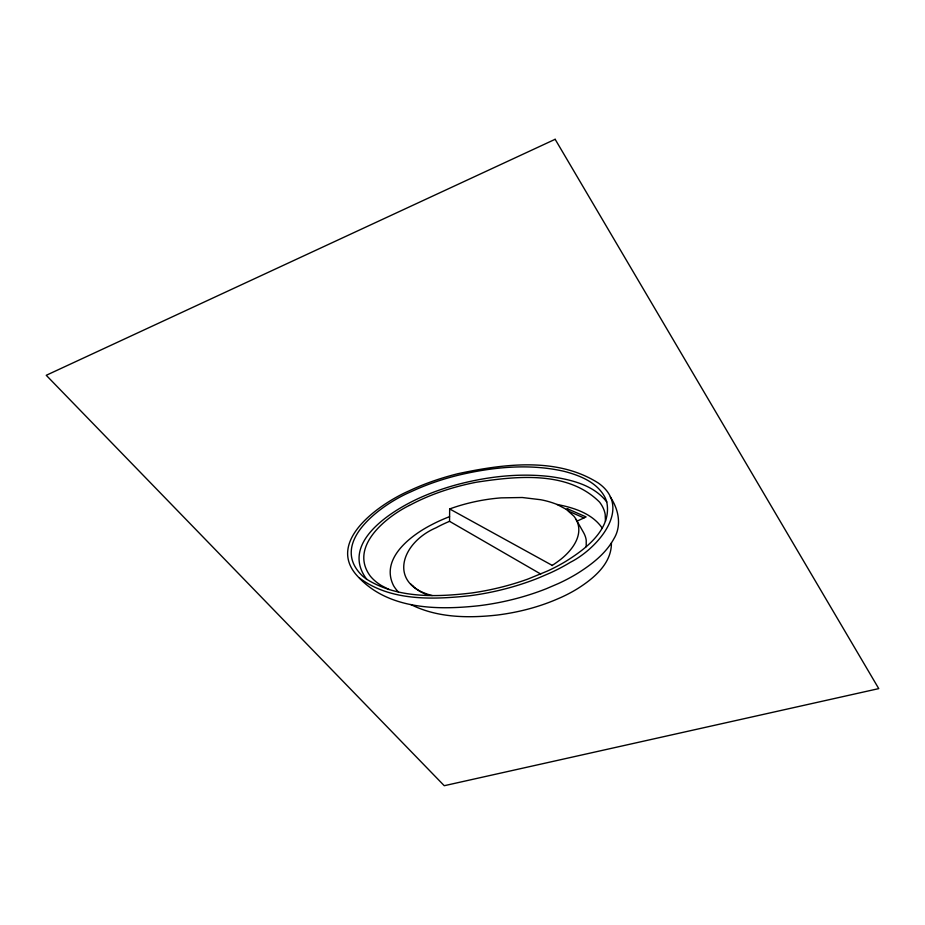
<?xml version="1.0" encoding="UTF-8"?>
<svg xmlns="http://www.w3.org/2000/svg" width="925" height="925" viewBox="0 0 925 925"><rect width="100%" height="100%" fill="white"/><g stroke="black" fill="none" stroke-linecap="round" stroke-linejoin="round"><path stroke-width="1.39" d="M602.198 528.071C592.116 513.375 573.72 507.652 557.035 504.46A61.316 42.273 9.4 0 0 540.663 499.72L522.267 497.511L501.165 497.87A146.647 96.639 9.1 0 0 484.122 499.939L481.694 500.356A170.177 110.861 8.7 0 0 449.666 508.947L449.55 521.33L540.72 574.032M552.213 565.614L552.225 565.395A128.98 91.228 12.7 0 0 558.133 561.313C570.679 552.364 584.877 535.471 576.102 519.445A32.745 22.871 8.8 0 0 573.87 516.162L566.158 509.27L557.035 504.46M605.459 521.33L605.181 514.3A44.018 31.045 8.2 0 0 599.573 502.125C567.881 470.467 516.809 476.074 476.225 482.249A225.388 144.878 8.1 0 0 409.428 505.443M586.207 546.71L586.219 540.188A37.809 26.131 8.7 0 0 583.606 532.661L576.102 519.445M409.382 505.397C385.401 517.329 348.737 547.172 370.358 576.183A41.336 27.368 13.9 0 0 381.273 585.479L389.067 589.549M566.343 509.386L567.545 508.831L586.08 516.925L577.72 520.833L576.576 520.312M432.206 595.55C387.598 584.322 400.467 542.94 436.091 527.759A154.579 100.675 8.8 0 1 449.55 521.33M428.032 595.434L420.459 591.699A36.179 23.981 12.6 0 1 412.989 586.173M583.929 517.931L568.991 511.363L567.545 508.831M410.804 604.511C437.271 617.854 468.235 618.247 497.107 615.067A214.912 153.989 14.4 0 0 556.896 599.215L561.278 597.319A180.259 127.743 13.2 0 0 577.501 588.705C593.492 578.587 611.691 563.741 611.402 542.998M449.654 508.935L552.225 565.395M366.762 579.304C397.785 598.591 436.75 597.122 471.669 592.983A268.689 198.551 17.8 0 0 496.679 588.288L500.275 587.433A302.29 225.943 19.1 0 0 528.256 578.934L547.438 571.037A228.29 167.228 16 0 0 565.429 561.591C585.641 549.011 612.281 529.112 606.754 501.963A45.718 32.479 8.2 0 0 605.019 497.419C597.145 482.307 579.882 475.462 564.285 471.38C529.308 463.298 492.586 467.044 458.002 475.277A245.252 157.285 7.9 0 0 410.654 491.915C382.742 503.686 327.404 542.512 362.554 576.021A42.747 28.34 14.4 0 0 366.762 579.304C338.793 542.247 393.772 509.085 422.32 496.737A239.274 153.053 7.9 0 1 457.366 484.538C487.81 476.491 519.757 472.848 551.115 476.699C571.245 479.682 593.746 484.954 606.754 501.963M359.513 578.044C390.812 601.47 433.351 599.631 470.293 595.688A283.651 210.495 18.2 0 0 500.413 590.069L504.09 589.156A305.158 228.059 19 0 0 538.466 577.998L550.548 572.795A231.747 169.876 15.9 0 0 570.482 562.227C596.96 548.849 633.532 507.998 598.406 483.093C556.919 456.672 503.35 464.003 457.829 473.727A253.103 161.91 7.8 0 0 408.885 490.967C380.522 503.373 324.397 541.541 358.067 576.761C388.65 609.864 438.092 610.257 479.578 605.644A266.134 195.395 16.8 0 0 509.12 600.337L512.716 599.469A285.212 210.831 17.5 0 0 546.317 588.716L558.11 583.663A218.809 158.684 14.9 0 0 577.547 573.361C591.734 564.423 605.713 553.682 613.923 538.72C621.993 525.527 618.559 509.097 610.234 496.887M410.758 584.022L413.001 586.161M449.538 516.67A178.826 115.498 8.4 0 0 431.408 524.857C410.457 535.61 380.025 558.873 393.553 585.641A42.608 28.074 12.8 0 0 398.328 591.919M555.15 139.293L46.25 375.296L444.254 785.707L878.75 688.616L555.15 139.293"/></g></svg>
